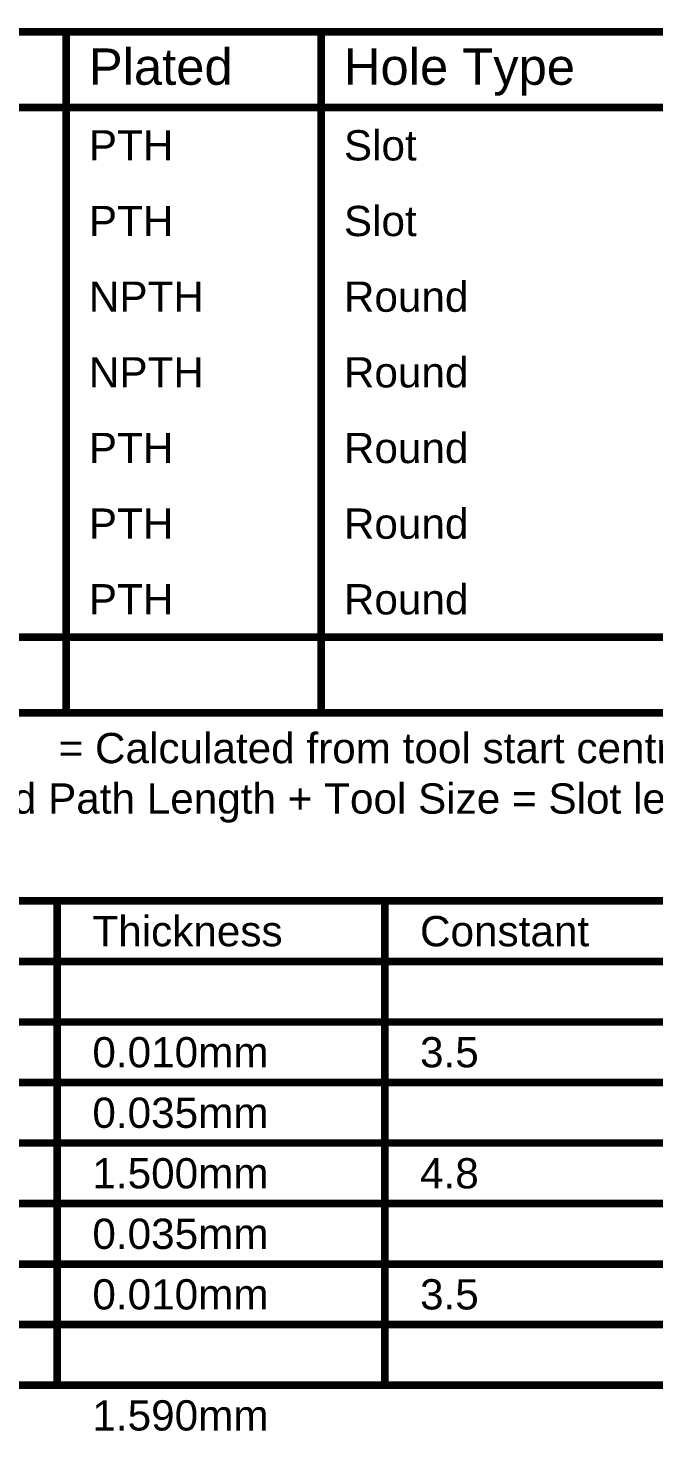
# Model space of a CAD drawing. Header units: inches. Extents: x -5 to 426, y -53 to 116.
# Drawn here: x 138.8 to 170.3, y -38.6 to 32.1 of the extents above; entities that cross this region are included whole.
import ezdxf

# ---------------------------------------------------------------- set-up
doc = ezdxf.new("R2010")
doc.units = ezdxf.units.IN
doc.layers.add('Drill Drawing', color=1, linetype='Continuous')
doc.layers.add('Fabrication', color=76, linetype='Continuous')
doc.styles.add('Arial', font='', dxfattribs={"height": 0.2})
doc.styles.get('Arial').set_extended_font_data('Arial')

msp = doc.modelspace()

# ---------------------------------------------------------------- linework, layer by layer
at = {"layer": 'Drill Drawing'}
for points in [[(83.782, 31.901, 0.381, 0.381, 0), (425.874, 31.901, 0.381, 0.381, 0)], [(140.688, -2.389, 0.381, 0.381, 0), (140.688, 31.901, 0.381, 0.381, 0)], [(153.537, -2.389, 0.381, 0.381, 0), (153.537, 31.901, 0.381, 0.381, 0)], [(83.782, 28.091, 0.381, 0.381, 0), (425.874, 28.091, 0.381, 0.381, 0)], [(83.782, 1.421, 0.381, 0.381, 0), (425.874, 1.421, 0.381, 0.381, 0)], [(83.782, -2.389, 0.381, 0.381, 0), (425.874, -2.389, 0.381, 0.381, 0)]]:
    msp.add_lwpolyline(points, format="xyseb", dxfattribs=at)
for points in [[(140.593, 31.901, 0.191, 0.191, 1), (140.783, 31.901, 0.191, 0.191, 1)], [(153.442, 31.901, 0.191, 0.191, 1), (153.633, 31.901, 0.191, 0.191, 1)], [(140.593, -2.389, 0.191, 0.191, 1), (140.783, -2.389, 0.191, 0.191, 1)], [(153.442, -2.389, 0.191, 0.191, 1), (153.633, -2.389, 0.191, 0.191, 1)]]:
    msp.add_lwpolyline(points, format="xyseb", close=True, dxfattribs=at)
at = {"layer": 'Fabrication'}
for points in [[(84.366, -11.862, 0.381, 0.381, 0), (199.652, -11.862, 0.381, 0.381, 0)], [(140.231, -36.246, 0.381, 0.381, 0), (140.231, -11.862, 0.381, 0.381, 0)], [(156.737, -36.246, 0.381, 0.381, 0), (156.737, -11.862, 0.381, 0.381, 0)], [(84.366, -14.91, 0.381, 0.381, 0), (199.652, -14.91, 0.381, 0.381, 0)], [(118.393, -17.958, 0.381, 0.381, 0), (140.231, -17.958, 0.381, 0.381, 0)], [(140.231, -17.958, 0.381, 0.381, 0), (156.737, -17.958, 0.381, 0.381, 0)], [(156.737, -17.958, 0.381, 0.381, 0), (171.212, -17.958, 0.381, 0.381, 0)], [(118.393, -21.006, 0.381, 0.381, 0), (140.231, -21.006, 0.381, 0.381, 0)], [(140.231, -21.006, 0.381, 0.381, 0), (156.737, -21.006, 0.381, 0.381, 0)], [(156.737, -21.006, 0.381, 0.381, 0), (171.212, -21.006, 0.381, 0.381, 0)], [(118.393, -24.054, 0.381, 0.381, 0), (140.231, -24.054, 0.381, 0.381, 0)], [(140.231, -24.054, 0.381, 0.381, 0), (156.737, -24.054, 0.381, 0.381, 0)], [(156.737, -24.054, 0.381, 0.381, 0), (171.212, -24.054, 0.381, 0.381, 0)], [(118.393, -27.102, 0.381, 0.381, 0), (140.231, -27.102, 0.381, 0.381, 0)], [(140.231, -27.102, 0.381, 0.381, 0), (156.737, -27.102, 0.381, 0.381, 0)], [(156.737, -27.102, 0.381, 0.381, 0), (171.212, -27.102, 0.381, 0.381, 0)], [(118.393, -30.15, 0.381, 0.381, 0), (140.231, -30.15, 0.381, 0.381, 0)], [(140.231, -30.15, 0.381, 0.381, 0), (156.737, -30.15, 0.381, 0.381, 0)], [(156.737, -30.15, 0.381, 0.381, 0), (171.212, -30.15, 0.381, 0.381, 0)], [(118.393, -33.198, 0.381, 0.381, 0), (140.231, -33.198, 0.381, 0.381, 0)], [(140.231, -33.198, 0.381, 0.381, 0), (156.737, -33.198, 0.381, 0.381, 0)], [(156.737, -33.198, 0.381, 0.381, 0), (171.212, -33.198, 0.381, 0.381, 0)], [(118.393, -36.246, 0.381, 0.381, 0), (140.231, -36.246, 0.381, 0.381, 0)], [(140.231, -36.246, 0.381, 0.381, 0), (156.737, -36.246, 0.381, 0.381, 0)], [(156.737, -36.246, 0.381, 0.381, 0), (171.212, -36.246, 0.381, 0.381, 0)]]:
    msp.add_lwpolyline(points, format="xyseb", dxfattribs=at)
for points in [[(140.136, -11.862, 0.191, 0.191, 1), (140.327, -11.862, 0.191, 0.191, 1)], [(156.642, -11.862, 0.191, 0.191, 1), (156.833, -11.862, 0.191, 0.191, 1)], [(140.136, -17.958, 0.191, 0.191, 1), (140.327, -17.958, 0.191, 0.191, 1)], [(140.136, -17.958, 0.191, 0.191, 1), (140.327, -17.958, 0.191, 0.191, 1)], [(156.642, -17.958, 0.191, 0.191, 1), (156.833, -17.958, 0.191, 0.191, 1)], [(156.642, -17.958, 0.191, 0.191, 1), (156.833, -17.958, 0.191, 0.191, 1)], [(140.136, -21.006, 0.191, 0.191, 1), (140.327, -21.006, 0.191, 0.191, 1)], [(140.136, -21.006, 0.191, 0.191, 1), (140.327, -21.006, 0.191, 0.191, 1)], [(156.642, -21.006, 0.191, 0.191, 1), (156.833, -21.006, 0.191, 0.191, 1)], [(156.642, -21.006, 0.191, 0.191, 1), (156.833, -21.006, 0.191, 0.191, 1)], [(140.136, -24.054, 0.191, 0.191, 1), (140.327, -24.054, 0.191, 0.191, 1)], [(140.136, -24.054, 0.191, 0.191, 1), (140.327, -24.054, 0.191, 0.191, 1)], [(156.642, -24.054, 0.191, 0.191, 1), (156.833, -24.054, 0.191, 0.191, 1)], [(156.642, -24.054, 0.191, 0.191, 1), (156.833, -24.054, 0.191, 0.191, 1)], [(140.136, -27.102, 0.191, 0.191, 1), (140.327, -27.102, 0.191, 0.191, 1)], [(140.136, -27.102, 0.191, 0.191, 1), (140.327, -27.102, 0.191, 0.191, 1)], [(156.642, -27.102, 0.191, 0.191, 1), (156.833, -27.102, 0.191, 0.191, 1)], [(156.642, -27.102, 0.191, 0.191, 1), (156.833, -27.102, 0.191, 0.191, 1)], [(140.136, -30.15, 0.191, 0.191, 1), (140.327, -30.15, 0.191, 0.191, 1)], [(140.136, -30.15, 0.191, 0.191, 1), (140.327, -30.15, 0.191, 0.191, 1)], [(156.642, -30.15, 0.191, 0.191, 1), (156.833, -30.15, 0.191, 0.191, 1)], [(156.642, -30.15, 0.191, 0.191, 1), (156.833, -30.15, 0.191, 0.191, 1)], [(140.136, -33.198, 0.191, 0.191, 1), (140.327, -33.198, 0.191, 0.191, 1)], [(140.136, -33.198, 0.191, 0.191, 1), (140.327, -33.198, 0.191, 0.191, 1)], [(156.642, -33.198, 0.191, 0.191, 1), (156.833, -33.198, 0.191, 0.191, 1)], [(156.642, -33.198, 0.191, 0.191, 1), (156.833, -33.198, 0.191, 0.191, 1)], [(140.136, -36.246, 0.191, 0.191, 1), (140.327, -36.246, 0.191, 0.191, 1)], [(140.136, -36.246, 0.191, 0.191, 1), (140.327, -36.246, 0.191, 0.191, 1)], [(140.136, -36.246, 0.191, 0.191, 1), (140.327, -36.246, 0.191, 0.191, 1)], [(156.642, -36.246, 0.191, 0.191, 1), (156.833, -36.246, 0.191, 0.191, 1)], [(156.642, -36.246, 0.191, 0.191, 1), (156.833, -36.246, 0.191, 0.191, 1)], [(156.642, -36.246, 0.191, 0.191, 1), (156.833, -36.246, 0.191, 0.191, 1)]]:
    msp.add_lwpolyline(points, format="xyseb", close=True, dxfattribs=at)

# ---------------------------------------------------------------- texts
at = {"layer": 'Drill Drawing', "style": 'Arial'}
for s, height, p in [('Plated', 1.8288, (141.831, 29.234)), ('Hole Type', 1.8288, (154.68, 29.234)), ('PTH', 1.524, (141.831, 25.424)), ('Slot', 1.524, (154.68, 25.424)), ('PTH', 1.524, (141.831, 21.614)), ('Slot', 1.524, (154.68, 21.614)), ('NPTH', 1.524, (141.831, 17.804)), ('Round', 1.524, (154.68, 17.804)), ('Round', 1.524, (154.68, 13.994)), ('NPTH', 1.524, (141.831, 13.994)), ('PTH', 1.524, (141.831, 10.184)), ('Round', 1.524, (154.68, 10.184)), ('PTH', 1.524, (141.831, 6.374)), ('Round', 1.524, (154.68, 6.374)), ('PTH', 1.524, (141.831, 2.564)), ('Round', 1.524, (154.68, 2.564)), ('= Calculated from tool start centre position to tool end centre position.', 1.524, (140.306, -4.928)), (' = Routed Path Length + Tool Size = Slot length as defined in the PCB layout', 1.524, (129.895, -7.468))]:
    msp.add_text(s, height=height, dxfattribs=at).set_placement(p)
at = {"layer": 'Fabrication', "style": 'Arial'}
for s, p in [('Thickness', (142.009, -14.148)), ('Constant', (158.515, -14.148)), ('0.010mm', (142.009, -20.244)), ('3.5', (158.515, -20.244)), ('0.035mm', (142.009, -23.292)), ('1.500mm', (142.009, -26.34)), ('4.8', (158.515, -26.34)), ('0.035mm', (142.009, -29.388)), ('0.010mm', (142.009, -32.436)), ('3.5', (158.515, -32.436)), ('1.590mm', (142.009, -38.532))]:
    msp.add_text(s, height=1.524, dxfattribs=at).set_placement(p)

doc.saveas('drawing.dxf')
